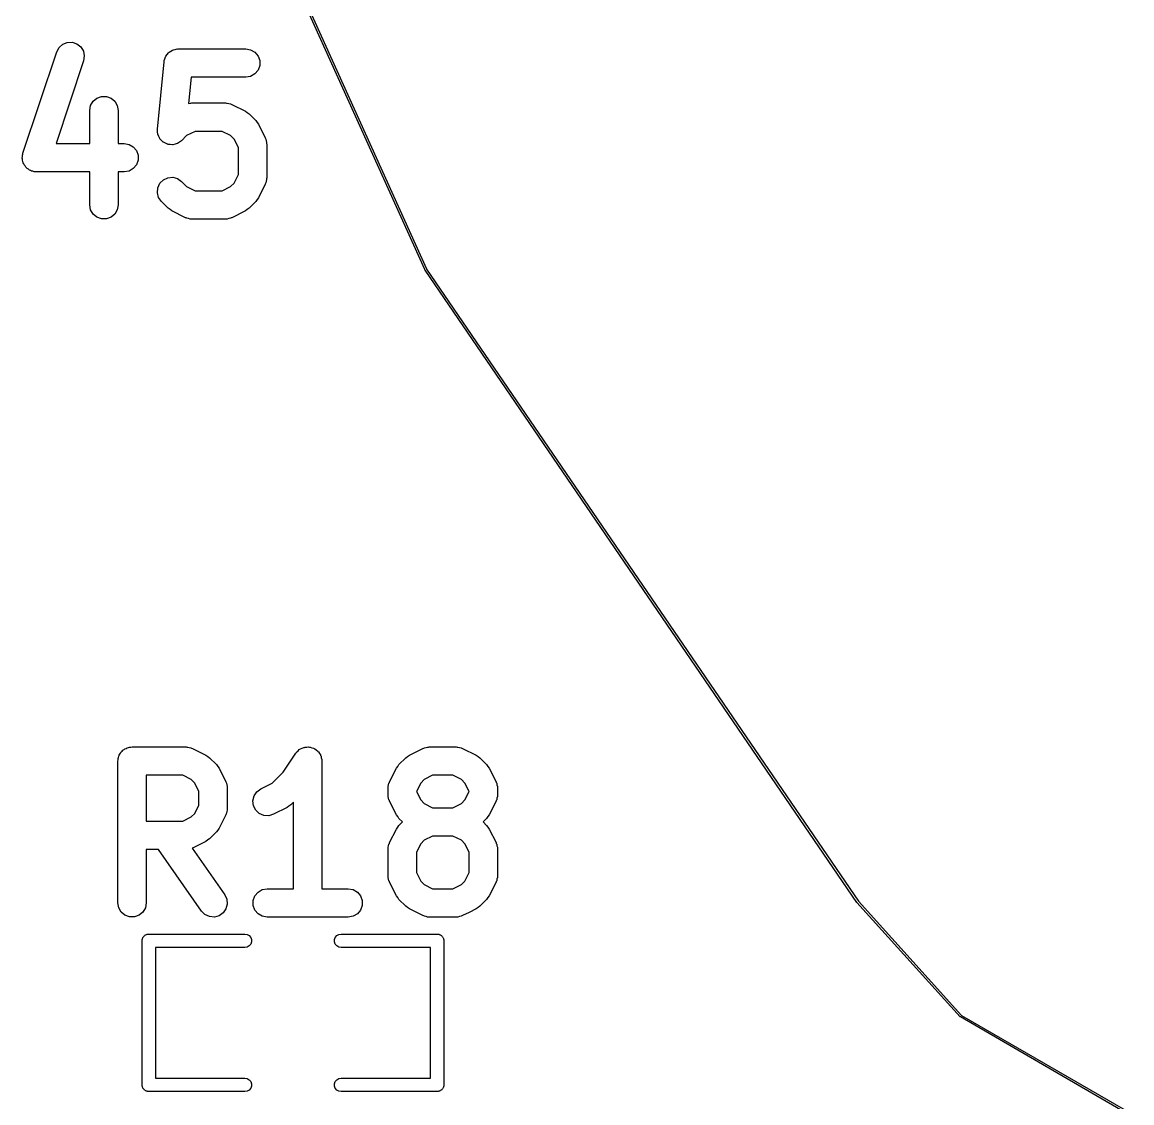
# Model space of a CAD drawing. Extents: x 69.6 to 139.6, y -158 to -61.
# Drawn here: x 79.28 to 85.14, y -95.79 to -90.07 of the extents above; entities that cross this region are included whole.
import ezdxf

# ---------------------------------------------------------------- set-up
doc = ezdxf.new("R2010")
doc.units = 0
doc.header["$MEASUREMENT"] = 0
doc.layers.add('BLACK', color=7, linetype='CONTINUOUS')

msp = doc.modelspace()

# ---------------------------------------------------------------- linework, layer by layer
at = {"layer": 'Black'}
for p, q in [((81.407, -91.3811), (80.6924, -89.7985)), ((80.7018, -89.795), (81.4161, -91.377)), ((79.461, -90.2299), (79.4734, -90.2069)), ((79.4734, -90.2069), (79.4929, -90.1897)), ((79.4929, -90.1897), (79.5171, -90.1801)), ((79.5171, -90.1801), (79.5431, -90.1794)), ((79.5431, -90.1794), (79.5679, -90.1876)), ((79.5679, -90.1876), (79.5883, -90.2038)), ((79.5883, -90.2038), (79.6019, -90.226)), ((80.0779, -90.2188), (80.088, -90.217)), ((80.088, -90.217), (80.098, -90.2145)), ((80.098, -90.2145), (80.1008, -90.2148)), ((80.1008, -90.2148), (80.1036, -90.2143)), ((80.1036, -90.2143), (80.4607, -90.2143)), ((80.4607, -90.2143), (80.4864, -90.2188)), ((79.2824, -90.7656), (79.461, -90.2299)), ((79.6019, -90.226), (79.6071, -90.2515)), ((79.6071, -90.2515), (79.6033, -90.2773)), ((80.0297, -90.2763), (80.0332, -90.2666)), ((80.0332, -90.2666), (80.036, -90.2567)), ((80.036, -90.2567), (80.0376, -90.2544)), ((80.0376, -90.2544), (80.0386, -90.2518)), ((80.0386, -90.2518), (80.0452, -90.2439)), ((80.0452, -90.2439), (80.0512, -90.2356)), ((80.0512, -90.2356), (80.0535, -90.234)), ((80.0535, -90.234), (80.0554, -90.2318)), ((80.0554, -90.2318), (80.0642, -90.2267)), ((80.0642, -90.2267), (80.0727, -90.2209)), ((80.0727, -90.2209), (80.0755, -90.2202)), ((80.0755, -90.2202), (80.0779, -90.2188)), ((80.4864, -90.2188), (80.5089, -90.2318)), ((80.5089, -90.2318), (80.5257, -90.2518)), ((80.5257, -90.2518), (80.5346, -90.2763)), ((79.6033, -90.2773), (79.4576, -90.7143)), ((79.9932, -90.639), (80.0289, -90.2818)), ((80.0289, -90.2818), (80.0297, -90.2791)), ((80.0297, -90.2791), (80.0297, -90.2763)), ((80.5257, -90.3268), (80.5089, -90.3467)), ((80.5346, -90.3023), (80.5257, -90.3268)), ((80.5346, -90.2763), (80.5346, -90.3023)), ((80.1714, -90.3643), (80.1576, -90.5031)), ((80.4607, -90.3643), (80.1714, -90.3643)), ((80.4864, -90.3598), (80.4607, -90.3643)), ((80.5089, -90.3467), (80.4864, -90.3598)), ((79.6402, -90.5136), (79.6533, -90.4911)), ((79.6533, -90.4911), (79.6732, -90.4743)), ((79.6732, -90.4743), (79.6977, -90.4654)), ((79.6977, -90.4654), (79.7237, -90.4654)), ((79.7237, -90.4654), (79.7482, -90.4743)), ((79.7482, -90.4743), (79.7682, -90.4911)), ((79.7682, -90.4911), (79.7812, -90.5136)), ((80.1576, -90.5031), (80.158, -90.503)), ((80.158, -90.503), (80.1664, -90.5005)), ((80.1664, -90.5005), (80.1707, -90.5007)), ((80.1707, -90.5007), (80.175, -90.5)), ((80.175, -90.5), (80.3536, -90.5)), ((80.3536, -90.5), (80.3578, -90.5007)), ((80.3578, -90.5007), (80.3621, -90.5005)), ((80.3621, -90.5005), (80.3706, -90.503)), ((80.3706, -90.503), (80.3792, -90.5045)), ((80.3792, -90.5045), (80.383, -90.5067)), ((80.383, -90.5067), (80.3871, -90.5079)), ((80.3871, -90.5079), (80.4585, -90.5436)), ((79.6357, -90.5393), (79.6402, -90.5136)), ((79.6357, -90.7143), (79.6357, -90.5393)), ((79.7812, -90.5136), (79.7857, -90.5393)), ((79.7857, -90.5393), (79.7857, -90.7143)), ((80.4585, -90.5436), (80.4682, -90.5508)), ((80.4682, -90.5508), (80.478, -90.5577)), ((80.478, -90.5577), (80.5137, -90.5934)), ((80.5137, -90.5934), (80.5206, -90.6032)), ((80.5206, -90.6032), (80.5278, -90.6129)), ((80.5278, -90.6129), (80.5635, -90.6843)), ((79.9931, -90.6399), (79.9933, -90.6394)), ((79.9942, -90.6524), (79.9931, -90.6399)), ((79.9933, -90.6394), (79.9932, -90.639)), ((79.9952, -90.6649), (79.9942, -90.6524)), ((79.9954, -90.6654), (79.9952, -90.6649)), ((79.9954, -90.6658), (79.9954, -90.6654)), ((80.0007, -90.6772), (79.9954, -90.6658)), ((80.0059, -90.6887), (80.0007, -90.6772)), ((80.148, -90.6724), (80.1209, -90.6995)), ((80.1927, -90.65), (80.148, -90.6724)), ((80.3359, -90.65), (80.1927, -90.65)), ((80.3806, -90.6724), (80.3359, -90.65)), ((80.3991, -90.6909), (80.3806, -90.6724)), ((80.5635, -90.6843), (80.5647, -90.6885)), ((79.4576, -90.7143), (79.6357, -90.7143)), ((79.7857, -90.7143), (79.8179, -90.7143)), ((79.8179, -90.7143), (79.8435, -90.7188)), ((79.8435, -90.7188), (79.8661, -90.7318)), ((79.8661, -90.7318), (79.8828, -90.7518)), ((80.0062, -90.689), (80.0059, -90.6887)), ((80.0064, -90.6894), (80.0062, -90.689)), ((80.0153, -90.6984), (80.0064, -90.6894)), ((80.0241, -90.7073), (80.0153, -90.6984)), ((80.0245, -90.7075), (80.0241, -90.7073)), ((80.0248, -90.7079), (80.0245, -90.7075)), ((80.0362, -90.7132), (80.0248, -90.7079)), ((80.0475, -90.7186), (80.0362, -90.7132)), ((80.048, -90.7187), (80.0475, -90.7186)), ((80.0484, -90.7189), (80.048, -90.7187)), ((80.0609, -90.72), (80.0484, -90.7189)), ((80.0735, -90.7212), (80.0609, -90.72)), ((80.0739, -90.7211), (80.0735, -90.7212)), ((80.0744, -90.7211), (80.0739, -90.7211)), ((80.0865, -90.7179), (80.0744, -90.7211)), ((80.0987, -90.7148), (80.0865, -90.7179)), ((80.0991, -90.7145), (80.0987, -90.7148)), ((80.0996, -90.7144), (80.0991, -90.7145)), ((80.1099, -90.7072), (80.0996, -90.7144)), ((80.1202, -90.7001), (80.1099, -90.7072)), ((80.1205, -90.6997), (80.1202, -90.7001)), ((80.1209, -90.6995), (80.1205, -90.6997)), ((80.4214, -90.7356), (80.3991, -90.6909)), ((80.4214, -90.8787), (80.4214, -90.7356)), ((80.5647, -90.6885), (80.5669, -90.6922)), ((80.5669, -90.6922), (80.5684, -90.7009)), ((80.5684, -90.7009), (80.5709, -90.7093)), ((80.5709, -90.7093), (80.5707, -90.7136)), ((80.5707, -90.7136), (80.5714, -90.7179)), ((80.5714, -90.7179), (80.5714, -90.8964)), ((79.2786, -90.7913), (79.2797, -90.7838)), ((79.2797, -90.7968), (79.2786, -90.7913)), ((79.2797, -90.7763), (79.2816, -90.771)), ((79.2797, -90.7838), (79.2797, -90.7763)), ((79.2797, -90.8023), (79.2797, -90.7968)), ((79.2823, -90.8094), (79.2797, -90.8023)), ((79.2816, -90.771), (79.2824, -90.7656)), ((79.8828, -90.7518), (79.8917, -90.7763)), ((79.8917, -90.8023), (79.8828, -90.8268)), ((79.8917, -90.7763), (79.8917, -90.8023)), ((79.2838, -90.8169), (79.2823, -90.8094)), ((79.2867, -90.8216), (79.2838, -90.8169)), ((79.2886, -90.8268), (79.2867, -90.8216)), ((79.2935, -90.8326), (79.2886, -90.8268)), ((79.2975, -90.839), (79.2935, -90.8326)), ((79.3018, -90.8425), (79.2975, -90.839)), ((79.3054, -90.8467), (79.3018, -90.8425)), ((79.3119, -90.8505), (79.3054, -90.8467)), ((79.3179, -90.8552), (79.3119, -90.8505)), ((79.3231, -90.857), (79.3179, -90.8552)), ((79.3279, -90.8598), (79.3231, -90.857)), ((79.3354, -90.8611), (79.3279, -90.8598)), ((79.3426, -90.8635), (79.3354, -90.8611)), ((79.8435, -90.8598), (79.8179, -90.8643)), ((79.8661, -90.8467), (79.8435, -90.8598)), ((79.8828, -90.8268), (79.8661, -90.8467)), ((79.3481, -90.8633), (79.3426, -90.8635)), ((79.3536, -90.8643), (79.3481, -90.8633)), ((79.6357, -90.8643), (79.3536, -90.8643)), ((79.6357, -91.0393), (79.6357, -90.8643)), ((79.8179, -90.8643), (79.7857, -90.8643)), ((79.7857, -90.8643), (79.7857, -91.0393)), ((80.0064, -90.9248), (80.0248, -90.9064)), ((80.0248, -90.9064), (80.0484, -90.8954)), ((80.0484, -90.8954), (80.0744, -90.8931)), ((80.0744, -90.8931), (80.0996, -90.8999)), ((80.0996, -90.8999), (80.1209, -90.9148)), ((80.1209, -90.9148), (80.148, -90.9419)), ((80.3991, -90.9234), (80.4214, -90.8787)), ((80.5684, -90.9134), (80.5669, -90.9221)), ((80.5709, -90.905), (80.5684, -90.9134)), ((80.5714, -90.8964), (80.5707, -90.9007)), ((80.5707, -90.9007), (80.5709, -90.905)), ((79.9931, -90.9744), (79.9954, -90.9484)), ((79.9999, -90.9996), (79.9931, -90.9744)), ((79.9954, -90.9484), (80.0064, -90.9248)), ((80.148, -90.9419), (80.1927, -90.9643)), ((80.1927, -90.9643), (80.3359, -90.9643)), ((80.3359, -90.9643), (80.3806, -90.9419)), ((80.3806, -90.9419), (80.3991, -90.9234)), ((80.5635, -90.93), (80.5278, -91.0014)), ((80.5647, -90.9258), (80.5635, -90.93)), ((80.5669, -90.9221), (80.5647, -90.9258)), ((80.0148, -91.0209), (79.9999, -90.9996)), ((80.0505, -91.0566), (80.0148, -91.0209)), ((80.5137, -91.0209), (80.478, -91.0566)), ((80.5206, -91.0111), (80.5137, -91.0209)), ((80.5278, -91.0014), (80.5206, -91.0111)), ((79.6402, -91.0649), (79.6357, -91.0393)), ((79.6533, -91.0875), (79.6402, -91.0649)), ((79.6732, -91.1042), (79.6533, -91.0875)), ((79.7682, -91.0875), (79.7482, -91.1042)), ((79.7812, -91.0649), (79.7682, -91.0875)), ((79.7857, -91.0393), (79.7812, -91.0649)), ((80.0604, -91.0635), (80.0505, -91.0566)), ((80.07, -91.0707), (80.0604, -91.0635)), ((80.1415, -91.1064), (80.07, -91.0707)), ((80.4585, -91.0707), (80.3871, -91.1064)), ((80.4682, -91.0635), (80.4585, -91.0707)), ((80.478, -91.0566), (80.4682, -91.0635)), ((79.6977, -91.1131), (79.6732, -91.1042)), ((79.7237, -91.1131), (79.6977, -91.1131)), ((79.7482, -91.1042), (79.7237, -91.1131)), ((80.1456, -91.1076), (80.1415, -91.1064)), ((80.1493, -91.1098), (80.1456, -91.1076)), ((80.158, -91.1113), (80.1493, -91.1098)), ((80.1664, -91.1138), (80.158, -91.1113)), ((80.1707, -91.1135), (80.1664, -91.1138)), ((80.175, -91.1143), (80.1707, -91.1135)), ((80.3536, -91.1143), (80.175, -91.1143)), ((80.3578, -91.1135), (80.3536, -91.1143)), ((80.3621, -91.1138), (80.3578, -91.1135)), ((80.3706, -91.1113), (80.3621, -91.1138)), ((80.3792, -91.1098), (80.3706, -91.1113)), ((80.383, -91.1076), (80.3792, -91.1098)), ((80.3871, -91.1064), (80.383, -91.1076)), ((81.408, -91.3826), (81.407, -91.3811)), ((81.4081, -91.3827), (81.408, -91.3826)), ((81.4085, -91.3835), (81.4081, -91.3827)), ((83.6908, -94.7264), (81.4085, -91.3835)), ((81.4161, -91.377), (81.4162, -91.3772)), ((81.4162, -91.3772), (81.4167, -91.3778)), ((81.4167, -91.3778), (83.6989, -94.7205)), ((79.8218, -93.9143), (79.828, -93.9121)), ((79.828, -93.9121), (79.8336, -93.9088)), ((79.8336, -93.9088), (79.8401, -93.9077)), ((79.8401, -93.9077), (79.8463, -93.9054)), ((79.8463, -93.9054), (79.8528, -93.9054)), ((79.8528, -93.9054), (79.8593, -93.9043)), ((79.8593, -93.9043), (80.145, -93.9043)), ((80.145, -93.9043), (80.1493, -93.905)), ((80.1493, -93.905), (80.1536, -93.9048)), ((80.1536, -93.9048), (80.162, -93.9073)), ((80.162, -93.9073), (80.1707, -93.9088)), ((80.1707, -93.9088), (80.1744, -93.911)), ((80.1744, -93.911), (80.1785, -93.9122)), ((80.1785, -93.9122), (80.25, -93.9479)), ((80.7504, -93.9143), (80.7588, -93.9113)), ((80.7588, -93.9113), (80.7668, -93.9073)), ((80.7668, -93.9073), (80.7709, -93.9068)), ((80.7709, -93.9068), (80.7748, -93.9054)), ((80.7748, -93.9054), (80.7838, -93.9054)), ((80.7838, -93.9054), (80.7927, -93.9044)), ((80.7927, -93.9044), (80.7967, -93.9054)), ((80.7967, -93.9054), (80.8009, -93.9054)), ((80.8009, -93.9054), (80.8093, -93.9085)), ((80.8093, -93.9085), (80.818, -93.9106)), ((80.818, -93.9106), (80.8214, -93.9129)), ((80.8214, -93.9129), (80.8254, -93.9143)), ((81.3257, -93.9479), (81.3972, -93.9122)), ((81.3972, -93.9122), (81.4013, -93.911)), ((81.4013, -93.911), (81.4051, -93.9088)), ((81.4051, -93.9088), (81.4137, -93.9073)), ((81.4137, -93.9073), (81.4221, -93.9048)), ((81.4221, -93.9048), (81.4265, -93.905)), ((81.4265, -93.905), (81.4307, -93.9043)), ((81.4307, -93.9043), (81.5736, -93.9043)), ((81.5736, -93.9043), (81.5778, -93.905)), ((81.5778, -93.905), (81.5821, -93.9048)), ((81.5821, -93.9048), (81.5906, -93.9073)), ((81.5906, -93.9073), (81.5992, -93.9088)), ((81.5992, -93.9088), (81.603, -93.911)), ((81.603, -93.911), (81.6071, -93.9122)), ((81.6071, -93.9122), (81.6785, -93.9479)), ((79.7854, -93.9663), (79.7877, -93.9601)), ((79.7854, -93.9728), (79.7854, -93.9663)), ((79.7877, -93.9601), (79.7888, -93.9536)), ((79.7888, -93.9536), (79.7921, -93.948)), ((79.7921, -93.948), (79.7943, -93.9418)), ((79.7943, -93.9418), (79.7986, -93.9368)), ((79.7986, -93.9368), (79.8018, -93.9311)), ((79.8018, -93.9311), (79.8069, -93.9269)), ((79.8069, -93.9269), (79.8111, -93.9218)), ((79.8111, -93.9218), (79.8168, -93.9186)), ((79.8168, -93.9186), (79.8218, -93.9143)), ((80.25, -93.9479), (80.2596, -93.9551)), ((80.2596, -93.9551), (80.2695, -93.962)), ((80.2695, -93.962), (80.3052, -93.9977)), ((80.6581, -94.0386), (80.7255, -93.9377)), ((80.7255, -93.9377), (80.7283, -93.9347)), ((80.7283, -93.9347), (80.7304, -93.9311)), ((80.7304, -93.9311), (80.7373, -93.9253)), ((80.7373, -93.9253), (80.7434, -93.9188)), ((80.7434, -93.9188), (80.7472, -93.917)), ((80.7472, -93.917), (80.7504, -93.9143)), ((80.8254, -93.9143), (80.8322, -93.9201)), ((80.8322, -93.9201), (80.8397, -93.9251)), ((80.8397, -93.9251), (80.8421, -93.9284)), ((80.8421, -93.9284), (80.8453, -93.9311)), ((80.8453, -93.9311), (80.8498, -93.9388)), ((80.8498, -93.9388), (80.8551, -93.946)), ((80.8551, -93.946), (80.8563, -93.95)), ((80.8563, -93.95), (80.8583, -93.9536)), ((80.8583, -93.9536), (80.8599, -93.9625)), ((80.8599, -93.9625), (80.8624, -93.971)), ((80.8624, -93.971), (80.8621, -93.9752)), ((81.2705, -93.9977), (81.3063, -93.962)), ((81.3063, -93.962), (81.3161, -93.9551)), ((81.3161, -93.9551), (81.3257, -93.9479)), ((81.6785, -93.9479), (81.6882, -93.9551)), ((81.6882, -93.9551), (81.698, -93.962)), ((81.698, -93.962), (81.7337, -93.9977)), ((79.7843, -93.9793), (79.7854, -93.9728)), ((79.7843, -94.7293), (79.7843, -93.9793)), ((80.3052, -93.9977), (80.3121, -94.0075)), ((80.3121, -94.0075), (80.3192, -94.0172)), ((80.3192, -94.0172), (80.3549, -94.0886)), ((80.8621, -93.9752), (80.8629, -93.9793)), ((80.8629, -93.9793), (80.8629, -94.6543)), ((81.2208, -94.0886), (81.2565, -94.0172)), ((81.2565, -94.0172), (81.2636, -94.0075)), ((81.2636, -94.0075), (81.2705, -93.9977)), ((81.7337, -93.9977), (81.7406, -94.0075)), ((81.7406, -94.0075), (81.7478, -94.0172)), ((81.7478, -94.0172), (81.7835, -94.0886)), ((80.1273, -94.0543), (79.9343, -94.0543)), ((79.9343, -94.0543), (79.9343, -94.2971)), ((80.172, -94.0766), (80.1273, -94.0543)), ((80.1905, -94.0951), (80.172, -94.0766)), ((80.3549, -94.0886), (80.3562, -94.0927)), ((80.6006, -94.0962), (80.6581, -94.0386)), ((81.2195, -94.0927), (81.2208, -94.0886)), ((81.4037, -94.0766), (81.3852, -94.0951)), ((81.4484, -94.0543), (81.4037, -94.0766)), ((81.5559, -94.0543), (81.4484, -94.0543)), ((81.6006, -94.0766), (81.5559, -94.0543)), ((81.6191, -94.0951), (81.6006, -94.0766)), ((81.7835, -94.0886), (81.7847, -94.0927)), ((80.2129, -94.1398), (80.1905, -94.0951)), ((80.2129, -94.2116), (80.2129, -94.1398)), ((80.3562, -94.0927), (80.3583, -94.0965)), ((80.3583, -94.0965), (80.3599, -94.1051)), ((80.3599, -94.1051), (80.3624, -94.1136)), ((80.3624, -94.1136), (80.3621, -94.1179)), ((80.3621, -94.1179), (80.3629, -94.1221)), ((80.3629, -94.1221), (80.3629, -94.2293)), ((80.5048, -94.1637), (80.5191, -94.142)), ((80.5191, -94.142), (80.54, -94.1265)), ((80.54, -94.1265), (80.6006, -94.0962)), ((81.2129, -94.1221), (81.2136, -94.1179)), ((81.2129, -94.1579), (81.2129, -94.1221)), ((81.2133, -94.1136), (81.2159, -94.1051)), ((81.2136, -94.1179), (81.2133, -94.1136)), ((81.2159, -94.1051), (81.2174, -94.0965)), ((81.2174, -94.0965), (81.2195, -94.0927)), ((81.3852, -94.0951), (81.3629, -94.1398)), ((81.3629, -94.1398), (81.3629, -94.1402)), ((81.3629, -94.1402), (81.3852, -94.1849)), ((81.6414, -94.1398), (81.6191, -94.0951)), ((81.6191, -94.1849), (81.6414, -94.1402)), ((81.6414, -94.1402), (81.6414, -94.1398)), ((81.7847, -94.0927), (81.7869, -94.0965)), ((81.7869, -94.0965), (81.7884, -94.1051)), ((81.7884, -94.1051), (81.7909, -94.1136)), ((81.7909, -94.1136), (81.7907, -94.1179)), ((81.7907, -94.1179), (81.7914, -94.1221)), ((81.7914, -94.1221), (81.7914, -94.1579)), ((80.4987, -94.1891), (80.5048, -94.1637)), ((80.5017, -94.215), (80.4987, -94.1891)), ((80.7129, -94.1961), (80.698, -94.2109)), ((80.7129, -94.6543), (80.7129, -94.1961)), ((81.2136, -94.1621), (81.2129, -94.1579)), ((81.2133, -94.1664), (81.2136, -94.1621)), ((81.2159, -94.1749), (81.2133, -94.1664)), ((81.2174, -94.1835), (81.2159, -94.1749)), ((81.2195, -94.1873), (81.2174, -94.1835)), ((81.2208, -94.1914), (81.2195, -94.1873)), ((81.2565, -94.2628), (81.2208, -94.1914)), ((81.3852, -94.1849), (81.4037, -94.2034)), ((81.4037, -94.2034), (81.4484, -94.2257)), ((81.5559, -94.2257), (81.6006, -94.2034)), ((81.6006, -94.2034), (81.6191, -94.1849)), ((81.7835, -94.1914), (81.7478, -94.2628)), ((81.7847, -94.1873), (81.7835, -94.1914)), ((81.7869, -94.1835), (81.7847, -94.1873)), ((81.7884, -94.1749), (81.7869, -94.1835)), ((81.7909, -94.1664), (81.7884, -94.1749)), ((81.7914, -94.1579), (81.7907, -94.1621)), ((81.7907, -94.1621), (81.7909, -94.1664)), ((80.172, -94.2748), (80.1905, -94.2563)), ((80.1905, -94.2563), (80.2129, -94.2116)), ((80.3549, -94.2628), (80.3192, -94.3343)), ((80.3562, -94.2587), (80.3549, -94.2628)), ((80.3583, -94.2549), (80.3562, -94.2587)), ((80.3599, -94.2463), (80.3583, -94.2549)), ((80.3624, -94.2379), (80.3599, -94.2463)), ((80.3629, -94.2293), (80.3621, -94.2335)), ((80.3621, -94.2335), (80.3624, -94.2379)), ((80.5133, -94.2383), (80.5017, -94.215)), ((80.5322, -94.2562), (80.5133, -94.2383)), ((80.5561, -94.2665), (80.5322, -94.2562)), ((80.6071, -94.2607), (80.5821, -94.2681)), ((80.6785, -94.2249), (80.6071, -94.2607)), ((80.6882, -94.2178), (80.6785, -94.2249)), ((80.698, -94.2109), (80.6882, -94.2178)), ((81.2636, -94.2725), (81.2565, -94.2628)), ((81.4484, -94.2257), (81.5559, -94.2257)), ((81.7478, -94.2628), (81.7406, -94.2725)), ((79.9343, -94.2971), (80.1273, -94.2971)), ((80.1273, -94.2971), (80.172, -94.2748)), ((80.5821, -94.2681), (80.5561, -94.2665)), ((81.2705, -94.2823), (81.2636, -94.2725)), ((81.2636, -94.3289), (81.2705, -94.3191)), ((81.2889, -94.3007), (81.2705, -94.2823)), ((81.2705, -94.3191), (81.2889, -94.3007)), ((81.7337, -94.2823), (81.7154, -94.3007)), ((81.7154, -94.3007), (81.7337, -94.3191)), ((81.7406, -94.2725), (81.7337, -94.2823)), ((81.7337, -94.3191), (81.7406, -94.3289)), ((80.3052, -94.3537), (80.2695, -94.3895)), ((80.3121, -94.3439), (80.3052, -94.3537)), ((80.3192, -94.3343), (80.3121, -94.3439)), ((81.2208, -94.41), (81.2565, -94.3386)), ((81.2565, -94.3386), (81.2636, -94.3289)), ((81.4484, -94.3757), (81.4037, -94.3981)), ((81.5559, -94.3757), (81.4484, -94.3757)), ((81.6006, -94.3981), (81.5559, -94.3757)), ((81.7406, -94.3289), (81.7478, -94.3386)), ((81.7478, -94.3386), (81.7835, -94.41)), ((80.1785, -94.4392), (80.1767, -94.4398)), ((80.1767, -94.4398), (80.3493, -94.6863)), ((80.25, -94.4035), (80.1785, -94.4392)), ((80.2596, -94.3963), (80.25, -94.4035)), ((80.2695, -94.3895), (80.2596, -94.3963)), ((81.2129, -94.4436), (81.2136, -94.4393)), ((81.2133, -94.435), (81.2159, -94.4266)), ((81.2136, -94.4393), (81.2133, -94.435)), ((81.2159, -94.4266), (81.2174, -94.4179)), ((81.2174, -94.4179), (81.2195, -94.4142)), ((81.2195, -94.4142), (81.2208, -94.41)), ((81.3852, -94.4166), (81.3629, -94.4613)), ((81.4037, -94.3981), (81.3852, -94.4166)), ((81.6191, -94.4166), (81.6006, -94.3981)), ((81.6414, -94.4613), (81.6191, -94.4166)), ((81.7835, -94.41), (81.7847, -94.4142)), ((81.7847, -94.4142), (81.7869, -94.4179)), ((81.7869, -94.4179), (81.7884, -94.4266)), ((81.7884, -94.4266), (81.7909, -94.435)), ((81.7909, -94.435), (81.7907, -94.4393)), ((81.7907, -94.4393), (81.7914, -94.4436)), ((79.9988, -94.4471), (79.9343, -94.4471)), ((79.9343, -94.4471), (79.9343, -94.7293)), ((80.2264, -94.7723), (79.9988, -94.4471)), ((81.2129, -94.5864), (81.2129, -94.4436)), ((81.3629, -94.4613), (81.3629, -94.5687)), ((81.6414, -94.5687), (81.6414, -94.4613)), ((81.7914, -94.4436), (81.7914, -94.5864)), ((81.2136, -94.5907), (81.2129, -94.5864)), ((81.2133, -94.595), (81.2136, -94.5907)), ((81.2159, -94.6034), (81.2133, -94.595)), ((81.2174, -94.6121), (81.2159, -94.6034)), ((81.2195, -94.6158), (81.2174, -94.6121)), ((81.2208, -94.62), (81.2195, -94.6158)), ((81.3629, -94.5687), (81.3852, -94.6134)), ((81.3852, -94.6134), (81.4037, -94.6319)), ((81.6006, -94.6319), (81.6191, -94.6134)), ((81.6191, -94.6134), (81.6414, -94.5687)), ((81.7847, -94.6158), (81.7835, -94.62)), ((81.7869, -94.6121), (81.7847, -94.6158)), ((81.7884, -94.6034), (81.7869, -94.6121)), ((81.7909, -94.595), (81.7884, -94.6034)), ((81.7914, -94.5864), (81.7907, -94.5907)), ((81.7907, -94.5907), (81.7909, -94.595)), ((80.5086, -94.6918), (80.5254, -94.6718)), ((80.5254, -94.6718), (80.5479, -94.6588)), ((80.5479, -94.6588), (80.5736, -94.6543)), ((80.5736, -94.6543), (80.7129, -94.6543)), ((80.8629, -94.6543), (81.0021, -94.6543)), ((81.0021, -94.6543), (81.0278, -94.6588)), ((81.0278, -94.6588), (81.0504, -94.6718)), ((81.0504, -94.6718), (81.0671, -94.6918)), ((81.2565, -94.6914), (81.2208, -94.62)), ((81.4037, -94.6319), (81.4484, -94.6543)), ((81.4484, -94.6543), (81.5559, -94.6543)), ((81.5559, -94.6543), (81.6006, -94.6319)), ((81.7835, -94.62), (81.7478, -94.6914)), ((79.7888, -94.7549), (79.7843, -94.7293)), ((79.9343, -94.7293), (79.9298, -94.7549)), ((80.3493, -94.6863), (80.3603, -94.7099)), ((80.3603, -94.7099), (80.3626, -94.7358)), ((80.4997, -94.7163), (80.5086, -94.6918)), ((80.4997, -94.7423), (80.4997, -94.7163)), ((81.0671, -94.6918), (81.076, -94.7163)), ((81.076, -94.7163), (81.076, -94.7423)), ((81.2636, -94.7011), (81.2565, -94.6914)), ((81.2705, -94.7109), (81.2636, -94.7011)), ((81.3063, -94.7466), (81.2705, -94.7109)), ((81.7337, -94.7109), (81.698, -94.7466)), ((81.7406, -94.7011), (81.7337, -94.7109)), ((81.7478, -94.6914), (81.7406, -94.7011)), ((83.691, -94.7266), (83.6908, -94.7264)), ((83.6912, -94.7269), (83.691, -94.7266)), ((84.2374, -95.3309), (83.6912, -94.7269)), ((83.6989, -94.7205), (84.2443, -95.3236)), ((79.8018, -94.7775), (79.7888, -94.7549)), ((79.8218, -94.7942), (79.8018, -94.7775)), ((79.9167, -94.7775), (79.8968, -94.7942)), ((79.9298, -94.7549), (79.9167, -94.7775)), ((80.2448, -94.7907), (80.2264, -94.7723)), ((80.2684, -94.8017), (80.2448, -94.7907)), ((80.3409, -94.7823), (80.3195, -94.7973)), ((80.3558, -94.761), (80.3409, -94.7823)), ((80.3626, -94.7358), (80.3558, -94.761)), ((80.5086, -94.7668), (80.4997, -94.7423)), ((80.5254, -94.7867), (80.5086, -94.7668)), ((80.5479, -94.7998), (80.5254, -94.7867)), ((81.0504, -94.7867), (81.0278, -94.7998)), ((81.0671, -94.7668), (81.0504, -94.7867)), ((81.076, -94.7423), (81.0671, -94.7668)), ((81.3161, -94.7535), (81.3063, -94.7466)), ((81.3257, -94.7607), (81.3161, -94.7535)), ((81.3972, -94.7964), (81.3257, -94.7607)), ((81.6414, -94.7792), (81.6071, -94.7964)), ((81.6785, -94.7607), (81.6414, -94.7792)), ((81.6882, -94.7535), (81.6785, -94.7607)), ((81.698, -94.7466), (81.6882, -94.7535)), ((79.8463, -94.8031), (79.8218, -94.7942)), ((79.8723, -94.8031), (79.8463, -94.8031)), ((79.8968, -94.7942), (79.8723, -94.8031)), ((80.2944, -94.804), (80.2684, -94.8017)), ((80.3195, -94.7973), (80.2944, -94.804)), ((80.5736, -94.8043), (80.5479, -94.7998)), ((81.0021, -94.8043), (80.5736, -94.8043)), ((81.0278, -94.7998), (81.0021, -94.8043)), ((81.4013, -94.7976), (81.3972, -94.7964)), ((81.4051, -94.7998), (81.4013, -94.7976)), ((81.4137, -94.8013), (81.4051, -94.7998)), ((81.4221, -94.8038), (81.4137, -94.8013)), ((81.4265, -94.8035), (81.4221, -94.8038)), ((81.4307, -94.8043), (81.4265, -94.8035)), ((81.5736, -94.8043), (81.4307, -94.8043)), ((81.5778, -94.8035), (81.5736, -94.8043)), ((81.5821, -94.8038), (81.5778, -94.8035)), ((81.5906, -94.8013), (81.5821, -94.8038)), ((81.5992, -94.7998), (81.5906, -94.8013)), ((81.603, -94.7976), (81.5992, -94.7998)), ((81.6071, -94.7964), (81.603, -94.7976)), ((79.9172, -94.9112), (79.9192, -94.9088)), ((79.9192, -94.9088), (79.9208, -94.9061)), ((79.9208, -94.9061), (79.9231, -94.9041)), ((79.9231, -94.9041), (79.9251, -94.9018)), ((79.9251, -94.9018), (79.9278, -94.9002)), ((79.9278, -94.9002), (79.9302, -94.8982)), ((79.9302, -94.8982), (79.9331, -94.8971)), ((79.9331, -94.8971), (79.9358, -94.8956)), ((79.9358, -94.8956), (79.9389, -94.895)), ((79.9389, -94.895), (79.9418, -94.894)), ((79.9418, -94.894), (79.9449, -94.894)), ((79.9449, -94.894), (79.948, -94.8934)), ((79.948, -94.8934), (80.456, -94.8934)), ((80.456, -94.8934), (80.4682, -94.8956)), ((80.4682, -94.8956), (80.4789, -94.9018)), ((80.4789, -94.9018), (80.4868, -94.9112)), ((80.9332, -94.9112), (80.9411, -94.9018)), ((80.9411, -94.9018), (80.9518, -94.8956)), ((80.9518, -94.8956), (80.964, -94.8934)), ((80.964, -94.8934), (81.472, -94.8934)), ((81.472, -94.8934), (81.4751, -94.894)), ((81.4751, -94.894), (81.4782, -94.894)), ((81.4782, -94.894), (81.4811, -94.895)), ((81.4811, -94.895), (81.4842, -94.8956)), ((81.4842, -94.8956), (81.4869, -94.8971)), ((81.4869, -94.8971), (81.4898, -94.8982)), ((81.4898, -94.8982), (81.4922, -94.9002)), ((81.4922, -94.9002), (81.4949, -94.9018)), ((81.4949, -94.9018), (81.4969, -94.9041)), ((81.4969, -94.9041), (81.4992, -94.9061)), ((81.4992, -94.9061), (81.5008, -94.9088)), ((81.5008, -94.9088), (81.5028, -94.9112)), ((79.9124, -94.929), (79.913, -94.9259)), ((79.9124, -95.691), (79.9124, -94.929)), ((79.913, -94.9228), (79.914, -94.9199)), ((79.913, -94.9259), (79.913, -94.9228)), ((79.914, -94.9199), (79.9146, -94.9168)), ((79.9146, -94.9168), (79.9161, -94.9141)), ((79.9161, -94.9141), (79.9172, -94.9112)), ((80.456, -94.9646), (79.9836, -94.9646)), ((79.9836, -94.9646), (79.9836, -95.6554)), ((80.4682, -94.9624), (80.456, -94.9646)), ((80.4789, -94.9562), (80.4682, -94.9624)), ((80.4868, -94.9468), (80.4789, -94.9562)), ((80.4868, -94.9112), (80.491, -94.9228)), ((80.491, -94.9352), (80.4868, -94.9468)), ((80.491, -94.9228), (80.491, -94.9352)), ((80.929, -94.9228), (80.9332, -94.9112)), ((80.929, -94.9352), (80.929, -94.9228)), ((80.9332, -94.9468), (80.929, -94.9352)), ((80.9411, -94.9562), (80.9332, -94.9468)), ((80.9518, -94.9624), (80.9411, -94.9562)), ((80.964, -94.9646), (80.9518, -94.9624)), ((81.4364, -94.9646), (80.964, -94.9646)), ((81.4364, -95.6554), (81.4364, -94.9646)), ((81.5028, -94.9112), (81.5039, -94.9141)), ((81.5039, -94.9141), (81.5054, -94.9168)), ((81.5054, -94.9168), (81.506, -94.9199)), ((81.506, -94.9199), (81.507, -94.9228)), ((81.507, -94.9228), (81.507, -94.9259)), ((81.507, -94.9259), (81.5076, -94.929)), ((81.5076, -94.929), (81.5076, -95.691)), ((84.238, -95.3314), (84.2374, -95.3309)), ((84.2386, -95.3319), (84.238, -95.3314)), ((85.1402, -95.854), (84.2386, -95.3319)), ((84.2443, -95.3236), (85.1445, -95.8449)), ((79.9836, -95.6554), (80.456, -95.6554)), ((80.456, -95.6554), (80.4682, -95.6576)), ((80.4682, -95.6576), (80.4789, -95.6638)), ((80.4789, -95.6638), (80.4868, -95.6732)), ((80.9332, -95.6732), (80.9411, -95.6638)), ((80.9411, -95.6638), (80.9518, -95.6576)), ((80.9518, -95.6576), (80.964, -95.6554)), ((80.964, -95.6554), (81.4364, -95.6554)), ((79.913, -95.6941), (79.9124, -95.691)), ((79.913, -95.6972), (79.913, -95.6941)), ((79.914, -95.7001), (79.913, -95.6972)), ((79.9146, -95.7032), (79.914, -95.7001)), ((79.9161, -95.7059), (79.9146, -95.7032)), ((79.9172, -95.7088), (79.9161, -95.7059)), ((79.9192, -95.7112), (79.9172, -95.7088)), ((79.9208, -95.7139), (79.9192, -95.7112)), ((79.9231, -95.7159), (79.9208, -95.7139)), ((79.9251, -95.7182), (79.9231, -95.7159)), ((79.9278, -95.7198), (79.9251, -95.7182)), ((79.9302, -95.7218), (79.9278, -95.7198)), ((79.9331, -95.7229), (79.9302, -95.7218)), ((79.9358, -95.7244), (79.9331, -95.7229)), ((79.9389, -95.725), (79.9358, -95.7244)), ((79.9418, -95.726), (79.9389, -95.725)), ((79.9449, -95.726), (79.9418, -95.726)), ((79.948, -95.7266), (79.9449, -95.726)), ((80.456, -95.7266), (79.948, -95.7266)), ((80.4682, -95.7244), (80.456, -95.7266)), ((80.4789, -95.7182), (80.4682, -95.7244)), ((80.4868, -95.7088), (80.4789, -95.7182)), ((80.4868, -95.6732), (80.491, -95.6848)), ((80.491, -95.6972), (80.4868, -95.7088)), ((80.491, -95.6848), (80.491, -95.6972)), ((80.929, -95.6848), (80.9332, -95.6732)), ((80.929, -95.6972), (80.929, -95.6848)), ((80.9332, -95.7088), (80.929, -95.6972)), ((80.9411, -95.7182), (80.9332, -95.7088)), ((80.9518, -95.7244), (80.9411, -95.7182)), ((80.964, -95.7266), (80.9518, -95.7244)), ((81.472, -95.7266), (80.964, -95.7266)), ((81.4751, -95.726), (81.472, -95.7266)), ((81.4782, -95.726), (81.4751, -95.726)), ((81.4811, -95.725), (81.4782, -95.726)), ((81.4842, -95.7244), (81.4811, -95.725)), ((81.4869, -95.7229), (81.4842, -95.7244)), ((81.4898, -95.7218), (81.4869, -95.7229)), ((81.4922, -95.7198), (81.4898, -95.7218)), ((81.4949, -95.7182), (81.4922, -95.7198)), ((81.4969, -95.7159), (81.4949, -95.7182)), ((81.4992, -95.7139), (81.4969, -95.7159)), ((81.5008, -95.7112), (81.4992, -95.7139)), ((81.5028, -95.7088), (81.5008, -95.7112)), ((81.5039, -95.7059), (81.5028, -95.7088)), ((81.5054, -95.7032), (81.5039, -95.7059)), ((81.506, -95.7001), (81.5054, -95.7032)), ((81.507, -95.6972), (81.506, -95.7001)), ((81.5076, -95.691), (81.507, -95.6941)), ((81.507, -95.6941), (81.507, -95.6972))]:
    msp.add_line(p, q, dxfattribs=at)

doc.saveas('drawing.dxf')
